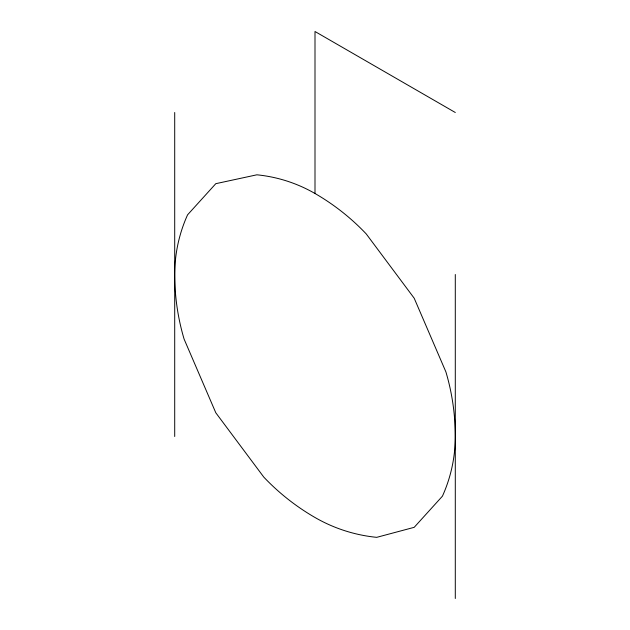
<?xml version="1.0" encoding="UTF-8"?>
<svg xmlns="http://www.w3.org/2000/svg" width="630" height="630" viewBox="0 0 630 630"><rect width="100%" height="100%" fill="white"/><g stroke="black" fill="none" stroke-linecap="round" stroke-linejoin="round"><path stroke-width="0.94" d="M455.293 112.502L315 31.5L315 193.497A226.729 226.729 0 0 1 366.235 233.927L414.201 298.226L445.906 371.913A226.729 226.729 0 0 1 455.293 436.503A144.766 144.766 0 0 1 442.425 496.172L414.201 527.326L376.709 537.343A153.712 153.712 0 0 1 315 517.498A226.729 226.729 0 0 1 263.765 477.075L215.799 412.776L184.094 339.082A226.729 226.729 0 0 1 174.707 274.499A144.766 144.766 0 0 1 187.575 214.83L215.799 183.677L256.89 174.809A144.766 144.766 0 0 1 315 193.497M455.293 274.499L455.293 598.5M174.707 112.502L174.707 436.503"/></g></svg>
